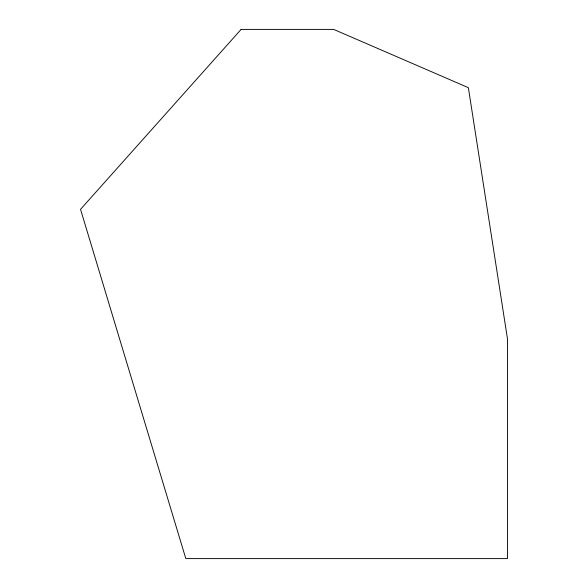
<?xml version="1.0" encoding="UTF-8"?>
<svg xmlns="http://www.w3.org/2000/svg" width="588" height="588" viewBox="0 0 588 588"><rect width="100%" height="100%" fill="white"/><g stroke="black" fill="none" stroke-linecap="round" stroke-linejoin="round"><path stroke-width="0.88" d="M241.109 29.4L80.534 209.335L185.815 558.6L507.466 558.6L507.466 338.798L468.364 87.671L333.668 29.4L241.109 29.4"/></g></svg>
